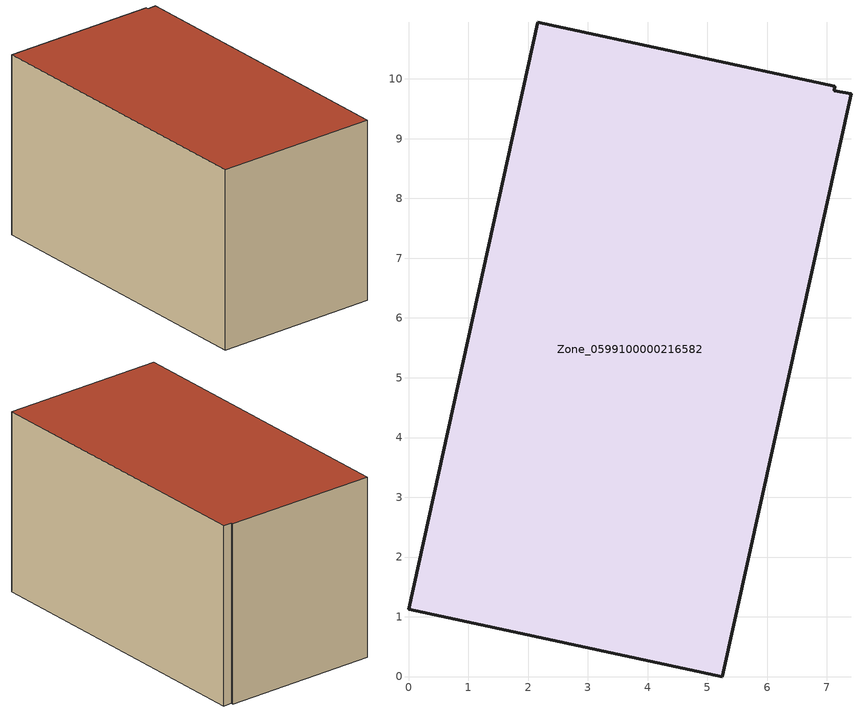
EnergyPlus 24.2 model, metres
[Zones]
Zone_0599100000216582
 floor ground (C_G): 0,1.12 2.16,10.95 7.13,9.88 7.12,9.8 7.4,9.75 5.25,0 z0
 wall outside (C_F): 2.16,10.95 0,1.12 5.25,0 7.4,9.75 7.12,9.8 7.13,9.88 2.16,10.95 z0:5.88
 roof outside (C_R): 0,1.12 5.25,0 7.4,9.75 7.12,9.8 7.13,9.88 2.16,10.95 z5.88
[BUILDING]
Pand.0599100000216582: North Axis=0; Terrain=City; Loads Convergence Tolerance Value=0.04; Temperature Convergence Tolerance Value=0.4; Solar Distribution=FullExterior; Maximum Number of Warmup Days=25; Minimum Number of Warmup Days=1
[Site:Location]
Rotterdam.The.Hague.AP_ZH_NLD Design_Conditions: Latitude=51.96; Longitude=4.45; Time Zone=1; Elevation=-4.5
[SITE:GROUNDTEMPERATURE:BUILDINGSURFACE]
18, 18, 18, 18, 18, 18, 18, 18, 18, 18, 18, 18
[MATERIAL] Thermal Absorptance=0.9; Solar Absorptance=0.7; Visible Absorptance=0.7
Name | Roughness | Thickness | Conductivity | Density | Specific Heat
G.TC.1975-1991 | MediumSmooth | 0.15 | 0.288461 | 540 | 1210
F.TC.1975-1991 | Rough | 0.3 | 0.230769 | 1920 | 840
R.TC.1975-1991 | MediumRough | 0.2 | 0.153846 | 1500 | 1000
[CONSTRUCTION]
C_G: G.TC.1975-1991
C_F: F.TC.1975-1991
C_R: R.TC.1975-1991
[ZONE]
Zone_0599100000216582: Type=1; Multiplier=1; Ceiling Height=Autocalculate; Volume=Autocalculate; Floor Area=autocalculate; Part of Total Floor Area=Yes
[ZONEINFILTRATION:DESIGNFLOWRATE]
Infil_Zone_0599100000216582: Zone or ZoneList or Space or SpaceList=Zone_0599100000216582; Schedule=AlwaysOn; Design Flow Rate Calculation Method=Flow/Area; Flow Rate per Floor Area=0.003; Constant Term Coefficient=1; Temperature Term Coefficient=0; Velocity Term Coefficient=0; Velocity Squared Term Coefficient=0
[HVACTEMPLATE:ZONE:IDEALLOADSAIRSYSTEM]
Zone_0599100000216582: Maximum Heating Supply Air Temperature=50; Minimum Cooling Supply Air Temperature=13; Maximum Heating Supply Air Humidity Ratio=0.0156; Minimum Cooling Supply Air Humidity Ratio=0.0077; Heating Limit=NoLimit; Cooling Limit=NoLimit; Dehumidification Control Type=ConstantSensibleHeatRatio; Cooling Sensible Heat Ratio=0.7; Dehumidification Setpoint=60; Humidification Control Type=None; Humidification Setpoint=30; Outdoor Air Method=None; Outdoor Air Flow Rate per Person=0.00944; Outdoor Air Flow Rate per Zone Floor Area=0; Outdoor Air Flow Rate per Zone=0; Demand Controlled Ventilation Type=None; Outdoor Air Economizer Type=NoEconomizer; Heat Recovery Type=None; Sensible Heat Recovery Effectiveness=0.7; Latent Heat Recovery Effectiveness=0.65
[ZONECONTROL:THERMOSTAT]
ThermostatControl_Zone_0599100000216582: Zone or ZoneList=Zone_0599100000216582; Control Type Schedule=DualSetpointControlType; Control 1=Thermostat_Zone_0599100000216582; Temperature Difference Between Cutout And Setpoint=0
[THERMOSTATSETPOINT:DUALSETPOINT]
Thermostat_Zone_0599100000216582: Heating Setpoint Temperature Schedule=HeatingSetpoint_Zone_0599100000216582; Cooling Setpoint Temperature Schedule=CoolingSetpoint_Zone_0599100000216582
[SCHEDULE:COMPACT]
HeatingSetpoint_Zone_0599100000216582: Through: 12/31, For: AllDays, Until: 24:00, 21
CoolingSetpoint_Zone_0599100000216582: Through: 12/31, For: AllDays, Until: 24:00, 24
DualSetpointControlType: Through: 12/31, For: AllDays, Until: 24:00, 4
AlwaysOn: Through: 12/31, For: AllDays, Until: 24:00, 1
